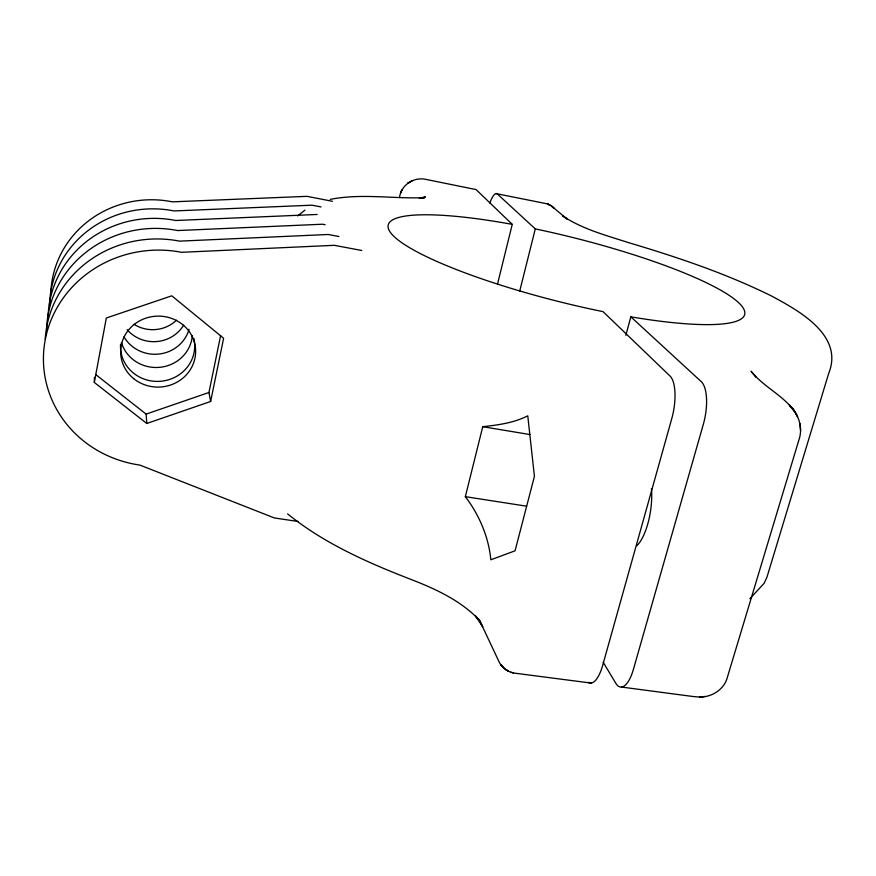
<?xml version="1.0" encoding="UTF-8"?>
<svg xmlns="http://www.w3.org/2000/svg" width="876" height="876" viewBox="0 0 876 876"><rect width="100%" height="100%" fill="white"/><g stroke="black" fill="none" stroke-linecap="round" stroke-linejoin="round"><path stroke-width="1.31" d="M94.323 382.451L106.324 317.999L171.795 295.814L223.621 338.267L210.634 401.482L146.796 423.48L94.323 382.451L94.422 377.403M210.634 401.482L208.959 392.481L220.632 335.497M399.522 197.516C400.847 185.241 413.735 176.711 425.616 179.328L474.88 189.347A22.316 5.355 -78.8 0 1 476.226 189.742L512.252 224.365L497.513 284.098M465.353 496.659L482.742 426.689C498.094 425.024 513.851 422.944 527.768 415.815L534.426 476.314L515.066 550.807L490.834 559.775C488.611 536.78 479.216 515.011 465.353 496.659L526.695 506.208M519.731 291.029L535.291 228.899L497.36 193.99A22.25 5.606 -78.7 0 0 489.804 203.057M625.858 335.289L630.83 316.827A183.829 32.762 14.1 0 0 738.326 302.406A183.829 32.762 14.1 0 0 535.291 228.899M749.911 598.702L764.113 583.307L766.938 577.229L828.74 373.253C844.135 335.114 798.233 310.334 771.176 295.825C725.536 273.312 677.137 257.106 628.464 242.608C605.951 235.316 582.343 229.173 562.502 215.803L567.079 219L551.3 205.871L547.106 203.812L495.947 193.574M297.621 215.945L304.947 210.131M422.024 198.228L425.309 196.793L419.243 198.392L424.871 197.637C393.357 199.027 361.591 193.158 330.263 199.378M95.572 374.457L146.128 414.107L208.959 392.481M621.522 687.058L693.266 696.54L699.486 697.066L704.906 696.453M699.486 697.066C711.312 697.285 723.445 690.058 727.014 678.484L799.372 438.405C802.974 426.502 798.058 413.373 789.309 404.964L794.116 410.526L797.532 416.626C787.984 397.343 764.496 388.331 751.104 371.227L756.032 377.381M317.123 214.467L175.78 220.5A105.843 100.729 -1.2 0 0 48.081 317.528M591.18 683.083L515.176 673.217C507.697 672.385 501.127 667.162 498.313 660.208L479.468 620.164L482.698 626.701L475.449 615.992L479.106 619.77M298.136 521.483L274.374 517.957L139.875 465.079A114.362 108.066 -3.7 0 1 45.344 339.242A114.362 108.066 -3.7 0 1 181.595 252.31L334.282 245.313L361.678 250.481M482.742 426.689L529.86 434.54M338.913 236.52L328.259 234.483L179.547 241.141A111.372 105.503 -2.9 0 0 45.223 339.143M325.149 224.716L322.554 224.223L177.609 230.552A108.536 103.061 -2.1 0 0 46.647 328.719M321.065 206.944L311.965 205.181L174.028 210.941A103.28 98.484 -0.3 0 0 49.483 305.625M332.453 201.294L307.049 196.344L172.364 201.841A100.849 96.349 0.6 0 0 50.797 294.807M510.916 672.264L513.358 672.888M287.602 513.905C324.492 543.733 368.435 563.005 412.366 579.967C436.555 589.406 460.907 600.816 479.095 619.847M630.83 316.827L701.26 381.651A33.584 12.976 -80.1 0 1 703.384 424.104L633.414 669.341A32.642 11.859 -83.5 0 1 615.861 683.357L603.181 662.245M799.821 423.393L800.565 430.401M146.128 414.107L146.796 423.48M651.448 488.655A40.252 14.585 -81.5 0 1 636.841 545.715M512.252 224.365A183.829 32.762 14.1 0 0 393.882 236.345A183.829 32.762 14.1 0 0 603.017 311.626L670.063 376.078A33.748 12.428 -80.1 0 1 671.761 418.651L602.721 665.234A32.784 11.355 -83.3 0 1 588.289 682.316M193.804 338.344A37.11 35.16 -3 0 1 160.494 381.29A37.11 35.16 -3 0 1 120.57 344.169M192.315 335.65A36.168 34.339 -2.2 0 1 159.804 367.318A36.168 34.339 -2.2 0 1 121.436 342.549M189.052 329.332A35.27 33.562 -1.3 0 1 159.136 354.024A35.27 33.562 -1.3 0 1 123.998 336.8M183.61 325.204A34.416 32.817 -0.4 0 1 127.108 329.628M176.47 320.222A33.606 32.105 0.5 0 1 133.995 324.284M401.799 190.267L400.726 192.829L401.799 190.267M411.435 181.102L407.658 183.325L412.081 180.752L411.435 181.102M547.916 204.152L547.401 203.933L550.161 205.17L547.916 204.152M507.149 670.425L505.069 669.133L508.343 671.158L507.149 670.425M553.194 207.524L551.3 205.871L553.906 208.149L553.194 207.524M504.149 668.388L500.864 664.807L504.149 668.388M789.703 405.281L794.094 410.789L789.703 405.281M133.645 378.618A37.504 35.489 -3.3 0 0 194.976 358.054A37.504 35.489 -3.3 0 0 145.821 318.163A37.504 35.489 -3.3 0 0 133.645 378.618"/></g></svg>
